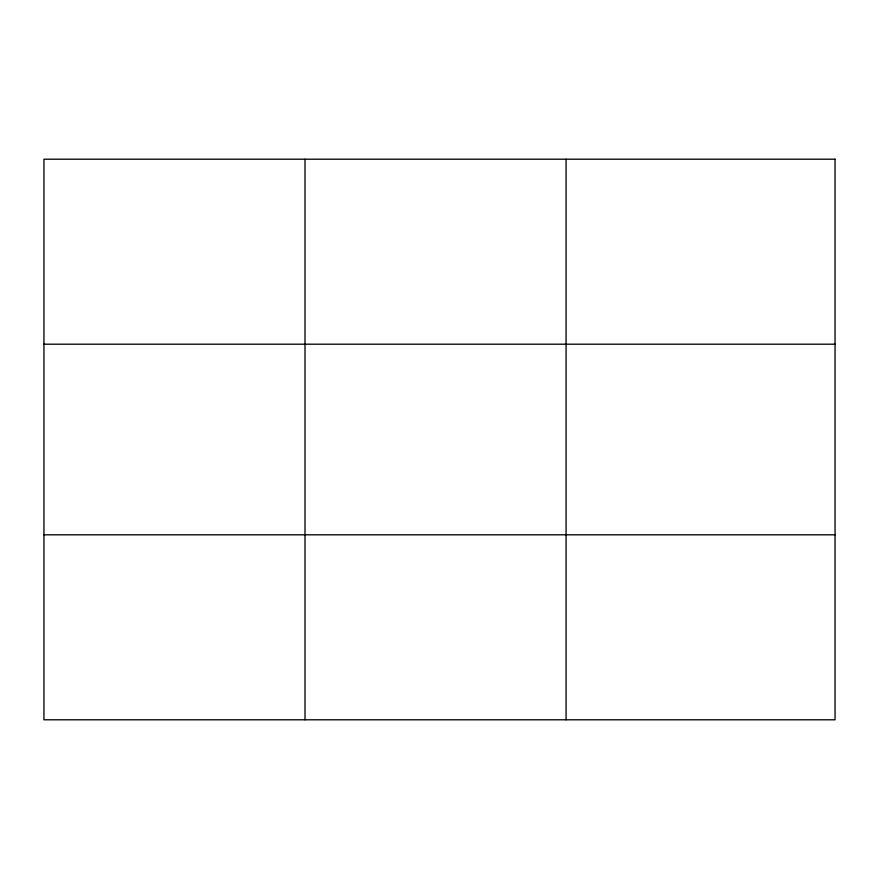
<?xml version="1.0" encoding="UTF-8"?>
<svg xmlns="http://www.w3.org/2000/svg" width="879" height="879" viewBox="0 0 879 879"><rect width="100%" height="100%" fill="white"/><g stroke="black" fill="none" stroke-linecap="round" stroke-linejoin="round"><path stroke-width="1.32" d="M305.013 159.209L305.013 719.791M566.076 159.209L566.076 719.791M43.95 344.194L835.05 344.194M43.95 534.806L835.05 534.806M835.05 159.209L835.05 719.791L43.95 719.791L43.95 159.209L835.05 159.209"/></g></svg>
